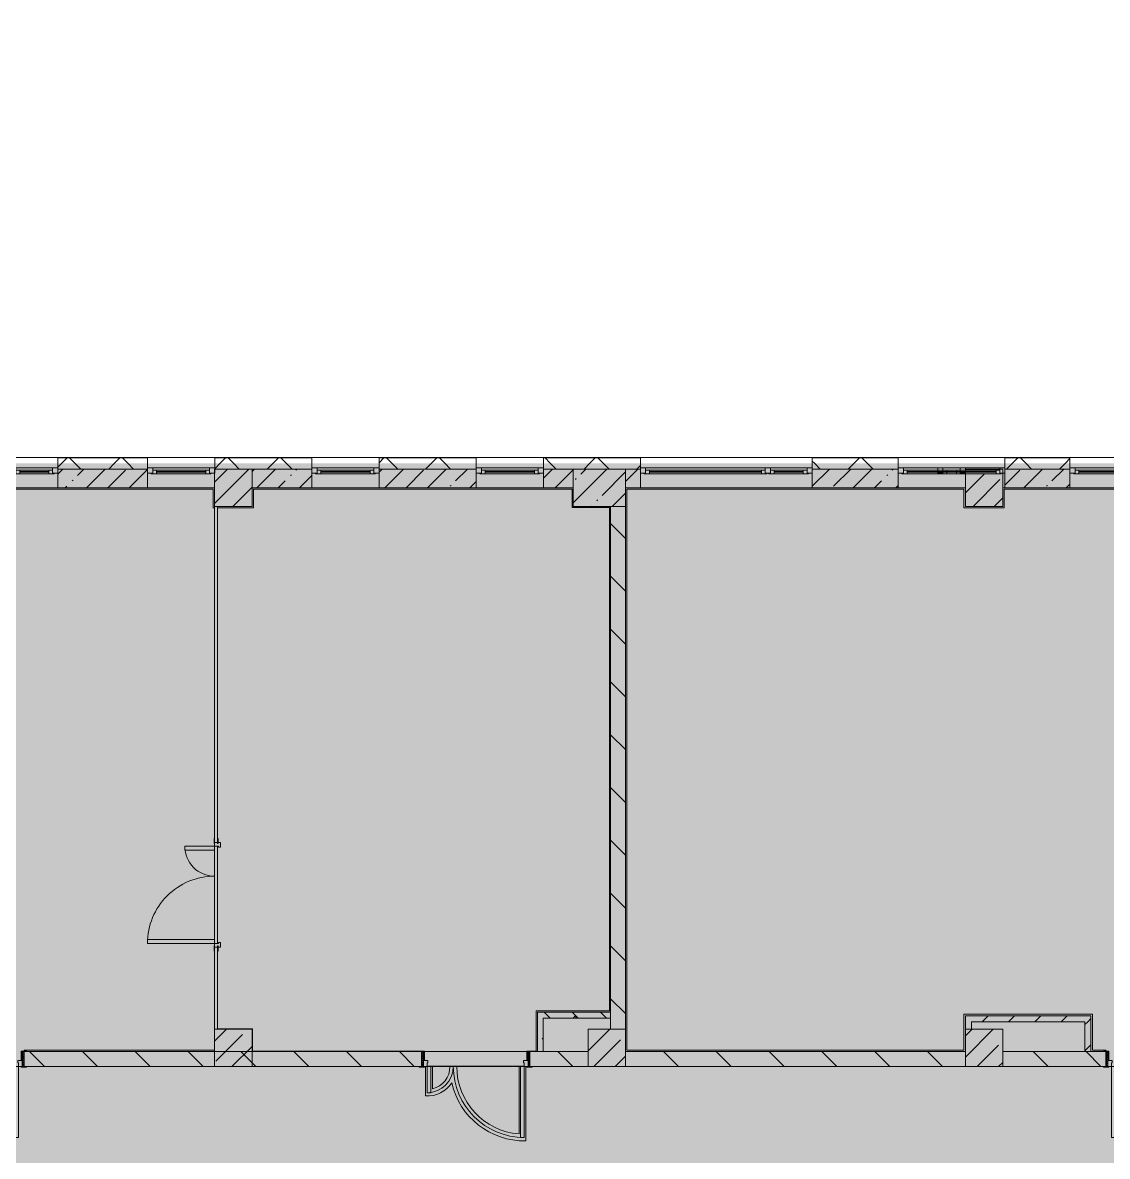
# Model space of a CAD drawing. Header units: millimetres. Extents: x 81682 to 274809, y -8553 to 29000.
# Drawn here: x 250779 to 265299, y 12198 to 27379 of the extents above; entities that cross this region are included whole.
import ezdxf

# ---------------------------------------------------------------- set-up
doc = ezdxf.new("R2010")
doc.units = ezdxf.units.MM
doc.layers.add('A-DETL-GENF-2', color=7, linetype='Continuous', lineweight=9, true_color=0xc0c0c0, transparency=0.4)
for name, color, linetype, lineweight, true_color in [('A-DOOR-2', 7, 'Continuous', 5, 0xb7b7b7), ('A-DOOR-3', 7, 'Continuous', 5, 0xe2e2e2), ('A-DOOR-4', 7, 'Continuous', 5, 0xaaaaaa), ('A-DOOR-FRAM-2', 7, 'Continuous', 5, 0xe2e2e2), ('A-DOOR-FRAM-3', 7, 'Continuous', 5, 0xb7b7b7), ('A-DOOR-FRAM-4', 7, 'Continuous', 5, 0xaaaaaa), ('A-FLOR-1', 7, 'Continuous', 5, 0xb7b7b7), ('A-GLAZ-2', 7, 'Continuous', 5, 0x737373), ('A-WALL-8', 7, 'Continuous', 5, 0x737373), ('A-WALL-9', 7, 'Continuous', 9, 0x737373), ('I-WALL-3', 7, 'Continuous', 5, 0x737373), ('I-WALL-4', 7, 'Continuous', 5, 0x787878), ('S-COLS-2', 7, 'Continuous', 5, 0x737373)]:
    doc.layers.add(name, color=color, linetype=linetype, lineweight=lineweight, true_color=true_color)
for name, color, linetype, lineweight in [('A-WALL', 7, 'Continuous', 9), ('A-WALL-7', 7, 'Continuous', 5), ('I-WALL-2', 7, 'Continuous', 5), ('S-COLS-1', 7, 'Continuous', 5)]:
    doc.layers.add(name, color=color, linetype=linetype, lineweight=lineweight)
pattern_1 = [(45, (147798.7, 0), (-285.1231, 285.1231), []), (45, (148083.8, 0), (-285.1231, 285.1231), [504.031, -100.806, 16.764, -84.042])]
pattern_2 = [(135, (147798.7, 0), (-353.5534, -353.5534), [])]
pattern_3 = [(45, (147798.7, 0), (-353.5534, 353.5534), []), (135, (147798.7, 0), (-353.5534, -353.5534), [])]
pattern_4 = [(135, (147798.7, 0), (-377.1708, -377.1708), [533.4, -88.9, 17.78, -88.9]), (135, (147798.7, 376.94), (-377.1708, -377.1708), []), (50, (147798.7, 0), (637.6445, -55.7866), [66.675, -733.425]), (355, (147798.7, 0), (-123.3494, 668.6992), [53.34, -586.74]), (100.451, (147851.8, -4.65), (514.299, 612.908), [56.665, -623.315]), (46.184, (147798.7, 177.8), (948.7764, -147.1497), [100.012, -1100.137]), (96.636, (147877.8, 165.5), (830.909, 865.997), [84.998, -934.973]), (351.184, (147798.7, 177.8), (830.918, 865.988), [80.01, -880.11]), (21, (147887.6, 133.35), (530.6506, -357.9283), [66.675, -733.425]), (326, (147887.6, 133.35), (216.308, 644.6585), [53.34, -586.74]), (71.451, (147931.8, 103.5), (746.9596, 286.7243), [56.665, -623.315]), (37.5, (147798.7, 0), (10.81053, 295.9426), [16.764, -562.864, 16.764, -578.866, -588.962]), (37.5, (147798.7, 0), (10.81053, 295.9426), [-1175.258, 16.764, -572.198]), (7.5, (147798.7, 0), (233.8692, 350.63175), [16.764, -322.834, 16.764, -549.529, -224.472]), (7.5, (147798.7, 0), (233.8692, 350.63175), [-905.891, 16.764, -207.708]), (327.5, (147600.44, 0), (474.5678, -20.0513), [16.764, -205.486, 16.764, -676.656, -920.115]), (327.5, (147600.44, 0), (474.5678, -20.0513), [-915.67, 16.764, -903.351]), (317.5, (147511.54, 0), (518.4522, 88.9934), [16.764, -272.161, 16.764, -443.738, -653.415]), (317.5, (147511.54, 0), (518.4522, 88.9934), [-749.427, 16.764, -636.651])]
pattern_5 = [(45, (147798.7, 0), (-176.7767, 176.7767), [])]

# ---------------------------------------------------------------- blocks, each defined once
blk = doc.blocks.new('120_Окно_СКБ_1Ст - 120_Окно_СКБ_1Ст 900х2500_h_ с форточкой-22877787-3_7_3_птичка')
at = {"layer": 'A-GLAZ-2'}
for p, q in [((-450, -127), (-450, -57)), ((-450, -57), (-380, -57)), ((450, -57), (-450, -57)), ((-380, -127), (-450, -127)), ((-450, -127), (-400, -127)), ((-380, -127), (-400, -127)), ((-400, -127), (-400, -137)), ((-400, -137), (400, -137)), ((400, -137), (-400, -137)), ((-380, -57), (-380, -127)), ((380, -87), (-380, -87)), ((-380, -87), (-380, -127)), ((-330, -137), (-330, -87)), ((-330, -107), (330, -107)), ((330, -117), (-330, -117)), ((330, -137), (330, -87)), ((380, -127), (380, -57)), ((380, -57), (450, -57)), ((380, -127), (380, -87)), ((450, -127), (380, -127)), ((400, -127), (380, -127)), ((400, -137), (400, -127)), ((450, -57), (450, -127))]:
    blk.add_line(p, q, dxfattribs=at)
blk = doc.blocks.new('120_Окно_СКБ_1Ст - 120_Окно_СКБ_1Ст 900х2500_h_ с форточкой-22876038-3_7_3_птичка')
at = {"layer": 'A-GLAZ-2'}
for p, q in [((-450, -127), (-450, -57)), ((-450, -57), (-380, -57)), ((450, -57), (-450, -57)), ((-380, -127), (-450, -127)), ((-450, -127), (-400, -127)), ((-380, -127), (-400, -127)), ((-400, -127), (-400, -137)), ((-400, -137), (400, -137)), ((400, -137), (-400, -137)), ((-380, -57), (-380, -127)), ((380, -87), (-380, -87)), ((-380, -87), (-380, -127)), ((-330, -137), (-330, -87)), ((-330, -107), (330, -107)), ((330, -117), (-330, -117)), ((330, -137), (330, -87)), ((380, -127), (380, -57)), ((380, -57), (450, -57)), ((380, -127), (380, -87)), ((450, -127), (380, -127)), ((400, -127), (380, -127)), ((400, -127), (450, -127)), ((400, -137), (400, -127)), ((450, -57), (450, -127))]:
    blk.add_line(p, q, dxfattribs=at)
blk = doc.blocks.new('120_Окно_СКБ_1Ст - 120_Окно_СКБ_1Ст 900х2500_h_ с форточкой-V101-3_7_3_птичка')
at = {"layer": 'A-GLAZ-2'}
for p, q in [((-450, -127), (-450, -57)), ((-450, -57), (-380, -57)), ((450, -57), (-450, -57)), ((-380, -127), (-450, -127)), ((-450, -127), (-400, -127)), ((-380, -127), (-400, -127)), ((-400, -127), (-400, -137)), ((-400, -137), (400, -137)), ((400, -137), (-400, -137)), ((-380, -57), (-380, -127)), ((380, -87), (-380, -87)), ((-380, -87), (-380, -127)), ((-330, -137), (-330, -87)), ((-330, -107), (330, -107)), ((330, -117), (-330, -117)), ((330, -137), (330, -87)), ((380, -127), (380, -57)), ((380, -57), (450, -57)), ((380, -127), (380, -87)), ((450, -127), (380, -127)), ((400, -127), (380, -127)), ((400, -127), (450, -127)), ((400, -137), (400, -127)), ((450, -57), (450, -127))]:
    blk.add_line(p, q, dxfattribs=at)
blk = doc.blocks.new('120_Окно_СКБ_2Ст_Фрамуга сверху - 120_Окно_СКБ_2Ст_2300х2500_h_ ДОО-19727959-3_7_3_птичка')
at = {"layer": 'A-GLAZ-2'}
for p, q in [((-1150, -127), (-1150, -57)), ((-1150, -57), (-1080, -57)), ((1150, -57), (-1150, -57)), ((-1080, -127), (-1150, -127)), ((-1150, -127), (-1100, -127)), ((-1080, -127), (-1100, -127)), ((-1100, -127), (-1100, -137)), ((-1100, -137), (540, -137)), ((540, -137), (-1100, -137)), ((-1080, -57), (-1080, -127)), ((-1080, -57), (1080, -57)), ((520, -87), (-1080, -87)), ((-1080, -87), (-1080, -127)), ((-1030, -137), (-1030, -87)), ((-1030, -107), (470, -107)), ((470, -117), (-1030, -117)), ((470, -137), (470, -87)), ((520, -127), (520, -57)), ((520, -57), (590, -57)), ((520, -127), (520, -87)), ((590, -127), (520, -127)), ((540, -127), (520, -127)), ((540, -127), (570, -127)), ((540, -127), (570, -127)), ((540, -137), (540, -127)), ((590, -127), (570, -127)), ((570, -127), (570, -137)), ((570, -137), (1100, -137)), ((1100, -137), (570, -137)), ((590, -57), (590, -127)), ((1080, -87), (590, -87)), ((590, -87), (590, -127)), ((640, -137), (640, -87)), ((640, -107), (1030, -107)), ((1030, -117), (640, -117)), ((1030, -137), (1030, -87)), ((1080, -127), (1080, -57)), ((1080, -57), (1150, -57)), ((1080, -127), (1080, -87)), ((1150, -127), (1080, -127)), ((1100, -127), (1080, -127)), ((1100, -127), (1150, -127)), ((1100, -137), (1100, -127)), ((1150, -57), (1150, -127))]:
    blk.add_line(p, q, dxfattribs=at)
blk = doc.blocks.new('120_Окно_СКБ_2Ст_Фрамуга сверху - 120_Окно_СКБ_2Ст_2300х2500_h_ ДОО-23103760-3_7_3_птичка')
at = {"layer": 'A-GLAZ-2'}
for p, q in [((-1150, -127), (-1150, -57)), ((-1150, -57), (-1080, -57)), ((1150, -57), (-1150, -57)), ((-1080, -127), (-1150, -127)), ((-1150, -127), (-1100, -127)), ((-1080, -127), (-1100, -127)), ((-1100, -127), (-1100, -137)), ((-1100, -137), (540, -137)), ((540, -137), (-1100, -137)), ((-1080, -57), (-1080, -127)), ((-1080, -57), (1080, -57)), ((520, -87), (-1080, -87)), ((-1080, -87), (-1080, -127)), ((-1030, -137), (-1030, -87)), ((-1030, -107), (470, -107)), ((470, -117), (-1030, -117)), ((470, -137), (470, -87)), ((520, -127), (520, -57)), ((520, -57), (590, -57)), ((520, -127), (520, -87)), ((590, -127), (520, -127)), ((540, -127), (520, -127)), ((540, -127), (570, -127)), ((540, -127), (570, -127)), ((540, -137), (540, -127)), ((590, -127), (570, -127)), ((570, -127), (570, -137)), ((570, -137), (1100, -137)), ((1100, -137), (570, -137)), ((590, -57), (590, -127)), ((1080, -87), (590, -87)), ((590, -87), (590, -127)), ((640, -137), (640, -87)), ((640, -107), (1030, -107)), ((1030, -117), (640, -117)), ((1030, -137), (1030, -87)), ((1080, -127), (1080, -57)), ((1080, -57), (1150, -57)), ((1080, -127), (1080, -87)), ((1150, -127), (1080, -127)), ((1100, -127), (1080, -127)), ((1100, -127), (1150, -127)), ((1100, -137), (1100, -127)), ((1150, -57), (1150, -127))]:
    blk.add_line(p, q, dxfattribs=at)
blk = doc.blocks.new('110_Дверь_СКБ_2Ст - Д-6_л__ ДОО_Дв_1450x2100h_Дверь из раздевальной в коридор-32357677-3_7_3_птичка')
at = {"layer": 'A-DOOR-3'}
for points in [[(-587.5, 1050), (-637.5, 1050), (-637.5, 100), (-587.5, 100), (-587.5, 543.6)], [(612.5, 450), (612.5, 100), (662.5, 100), (662.5, 450)]]:
    blk.add_hatch(color=256, dxfattribs=at).paths.add_polyline_path(points)
h = blk.add_hatch(color=256, dxfattribs=at)
h.paths.add_polyline_path([(662.5, 100), (662.5, 50), (652.5, 50), (652.5, 20), (712.5, 20), (712.5, 100), (672.8, 100)])
h.paths.add_polyline_path([(-637.5, 100), (-687.5, 100), (-687.5, 20), (-627.5, 20), (-627.5, 50), (-637.5, 50)])
at = {"layer": 'A-DOOR-4'}
h = blk.add_hatch(dxfattribs=at)
h.set_pattern_fill('FP_111', color=256, style=0, pattern_type=2)
h.set_pattern_definition([(135, (1576.41, 164.685), (-14.14214, -14.14214), []), (225, (1576.41, 164.685), (14.14214, -14.14214), [])])
h.paths.add_polyline_path([(737.5, 100), (712.5, 100), (712.5, -100), (737.5, -100), (737.5, -34.8)])
at = {"layer": 'A-DOOR-FRAM-2'}
for points in [[(-672.5, 108), (-742.5, 108), (-742.5, 100), (-672.5, 100)], [(-672.5, 20), (-687.5, 20), (-687.5, -100), (-672.5, -100), (-672.5, -34.8)], [(697.5, 108), (697.5, 100), (767.5, 100), (767.5, 108)], [(712.5, 20), (697.5, 20), (697.5, -100), (712.5, -100), (712.5, -34.8)], [(-672.5, -100), (-742.5, -100), (-742.5, -108), (-672.5, -108)], [(697.5, -100), (697.5, -108), (767.5, -108), (767.5, -100)]]:
    blk.add_hatch(color=256, dxfattribs=at).paths.add_polyline_path(points)
at = {"layer": 'A-DOOR-FRAM-4'}
h = blk.add_hatch(dxfattribs=at)
h.set_pattern_fill('FP_112', color=256, style=0, pattern_type=2)
h.set_pattern_definition([(45, (-546.384, 164.685), (-14.1421, 14.1421), []), (135, (-546.384, 164.685), (-14.1421, -14.1421), [])])
h.paths.add_polyline_path([(-712.5, 100), (-712.5, -100), (-687.5, -100), (-687.5, 100)])
at = {"layer": 'A-DOOR-2'}
for p, q in [((-637.5, 1050), (-637.5, 100)), ((-587.5, 1050), (-637.5, 1050)), ((-587.5, 100), (-587.5, 1050)), ((662.5, 450), (612.5, 450)), ((612.5, 450), (612.5, 100)), ((662.5, 100), (662.5, 450)), ((-637.5, 100), (-587.5, 100)), ((612.5, 100), (662.5, 100))]:
    blk.add_line(p, q, dxfattribs=at)
for centre, radius, start, end in [((-637.5, 100), 950, 0, 90), ((662.5, 100), 350, 90, 180)]:
    blk.add_arc(centre, radius, start, end, dxfattribs=at)
at = {"layer": 'A-DOOR-FRAM-3'}
for p, q in [((-672.5, 108), (-742.5, 108)), ((-742.5, 108), (-742.5, 100)), ((-742.5, 100), (-672.5, 100)), ((-687.5, 100), (-712.5, 100)), ((-712.5, 100), (-712.5, -100)), ((-637.5, 100), (-687.5, 100)), ((-687.5, 100), (-687.5, 20)), ((-687.5, -100), (-687.5, 100)), ((-687.5, 20), (-627.5, 20)), ((-672.5, 20), (-687.5, 20)), ((-687.5, 20), (-687.5, -100)), ((-672.5, 100), (-672.5, 108)), ((-672.5, -100), (-672.5, 20)), ((-637.5, 50), (-637.5, 100)), ((-627.5, 50), (-637.5, 50)), ((-627.5, 20), (-627.5, 50)), ((662.5, 50), (652.5, 50)), ((652.5, 50), (652.5, 20)), ((652.5, 20), (712.5, 20)), ((662.5, 100), (662.5, 50)), ((712.5, 100), (662.5, 100)), ((767.5, 108), (697.5, 108)), ((697.5, 108), (697.5, 100)), ((697.5, 100), (767.5, 100)), ((712.5, 20), (697.5, 20)), ((697.5, 20), (697.5, -100)), ((712.5, 20), (712.5, 100)), ((737.5, 100), (712.5, 100)), ((712.5, 100), (712.5, -100)), ((712.5, -100), (712.5, 20)), ((737.5, -100), (737.5, 100)), ((767.5, 100), (767.5, 108)), ((-672.5, -100), (-742.5, -100)), ((-742.5, -100), (-742.5, -108)), ((-742.5, -108), (-672.5, -108)), ((-712.5, -100), (-687.5, -100)), ((-687.5, -100), (-672.5, -100)), ((-672.5, -108), (-672.5, -100)), ((697.5, -100), (712.5, -100)), ((767.5, -100), (697.5, -100)), ((697.5, -100), (697.5, -108)), ((697.5, -108), (767.5, -108)), ((712.5, -100), (737.5, -100)), ((767.5, -108), (767.5, -100))]:
    blk.add_line(p, q, dxfattribs=at)
blk = doc.blocks.new('BSC_Колонна _Прямоугольная - 500х500-23282985-3_7_3_птичка')
at = {"layer": 'S-COLS-1'}
h = blk.add_hatch(dxfattribs=at)
h.set_pattern_fill('FP_126', color=256, style=0, pattern_type=2)
h.set_pattern_definition([(45, (-115850.45, -21150), (-285.1231, 285.1231), []), (45, (-115565.32, -21150), (-285.1231, 285.1231), [504.031, -100.806, 16.764, -84.042])])
h.paths.add_polyline_path([(-250, -250), (250, -250), (250, 250), (-250, 250), (-250, 238), (210, 238), (210, 198), (230, 198), (230, 188), (-250, 188)])
at = {"layer": 'S-COLS-2'}
for p, q in [((250, 250), (-250, 250)), ((-250, 250), (-250, 238)), ((-250, 188), (-250, -250)), ((250, -250), (250, 250)), ((-250, -250), (250, -250))]:
    blk.add_line(p, q, dxfattribs=at)
blk = doc.blocks.new('BSC_Колонна _Прямоугольная - 500х500-23282986-3_7_3_птичка')
at = {"layer": 'S-COLS-1'}
h = blk.add_hatch(dxfattribs=at)
h.set_pattern_fill('FP_138', color=256, style=0, pattern_type=2)
h.set_pattern_definition([(45, (-105800, -21150), (-285.1231, 285.1231), []), (45, (-105514.88, -21150), (-285.1231, 285.1231), [504.031, -100.806, 16.764, -84.042])])
h.paths.add_polyline_path([(-250, -250), (250, -250), (250, 250), (-250, 250), (-250, -95)])
at = {"layer": 'S-COLS-2'}
for p, q in [((250, 250), (-250, 250)), ((-250, 250), (-250, -250)), ((250, -250), (250, 250)), ((-250, -250), (250, -250))]:
    blk.add_line(p, q, dxfattribs=at)
blk = doc.blocks.new('BSC_Колонна _Прямоугольная - 700х500-V173-3_7_3_птичка')
at = {"layer": 'S-COLS-1'}
h = blk.add_hatch(dxfattribs=at)
h.set_pattern_fill('FP_146', color=256, style=0, pattern_type=2)
h.set_pattern_definition([(45, (-110700, -21150), (-285.1231, 285.1231), []), (45, (-110414.88, -21150), (-285.1231, 285.1231), [504.031, -100.806, 16.764, -84.042])])
h.paths.add_polyline_path([(-350, -250), (350, -250), (350, 250), (-350, 250)])
at = {"layer": 'S-COLS-2'}
for p, q in [((350, 250), (-350, 250)), ((-350, 250), (-350, -250)), ((350, -250), (350, 250)), ((-350, -250), (350, -250))]:
    blk.add_line(p, q, dxfattribs=at)
blk = doc.blocks.new('110_Дверь_СКБ_2Ст - Д-5_п_ Из игровой в коридор-32357676-3_7_3_птичка')
at = {"layer": 'A-DOOR-3'}
for points in [[(-638, 920), (-638, 20), (-588, 20), (-588, 920)], [(612, 226), (612, 20), (662, 20), (662, 420), (612, 420)]]:
    blk.add_hatch(color=256, dxfattribs=at).paths.add_polyline_path(points)
h = blk.add_hatch(color=256, dxfattribs=at)
h.paths.add_polyline_path([(-688, 20), (-688, -60), (-628, -60), (-628, -30), (-638, -30), (-638, 20)])
h.paths.add_polyline_path([(652, -60), (712, -60), (712, 20), (662, 20), (662, -30), (652, -30)])
at = {"layer": 'A-DOOR-FRAM-2'}
for points in [[(-742, 20), (-672, 20), (-672, 28), (-742, 28)], [(698, 20), (768, 20), (768, 28), (698, 28)], [(-742, -28), (-672, -28), (-672, -20), (-742, -20)], [(698, -28), (768, -28), (768, -20), (698, -20)]]:
    blk.add_hatch(color=256, dxfattribs=at).paths.add_polyline_path(points)
at = {"layer": 'A-DOOR-2'}
for p, q in [((-638, 920), (-638, 20)), ((-588, 920), (-638, 920)), ((-588, 20), (-588, 920)), ((662, 420), (612, 420)), ((612, 420), (612, 20)), ((662, 20), (662, 420)), ((-638, 20), (-588, 20)), ((612, 20), (662, 20))]:
    blk.add_line(p, q, dxfattribs=at)
for centre, radius, start, end in [((-638, 20), 900, 0, 90), ((662, 20), 400, 90, 180)]:
    blk.add_arc(centre, radius, start, end, dxfattribs=at)
at = {"layer": 'A-DOOR-FRAM-3'}
for p, q in [((-672, 28), (-742, 28)), ((-742, 28), (-742, 20)), ((-742, 20), (-672, 20)), ((-638, 20), (-688, 20)), ((-688, 20), (-688, -60)), ((-672, 20), (-672, 28)), ((-638, -30), (-638, 20)), ((662, 20), (662, -30)), ((712, 20), (662, 20)), ((768, 28), (698, 28)), ((698, 28), (698, 20)), ((698, 20), (768, 20)), ((712, -60), (712, 20)), ((768, 20), (768, 28)), ((-672, -20), (-742, -20)), ((-742, -20), (-742, -28)), ((-742, -28), (-672, -28)), ((-688, -60), (-628, -60)), ((-672, -19), (-688, -19)), ((-688, -19), (-688, -20)), ((-688, -20), (-672, -20)), ((-672, -20), (-672, -19)), ((-672, -28), (-672, -20)), ((-628, -30), (-638, -30)), ((-628, -60), (-628, -30)), ((662, -30), (652, -30)), ((652, -30), (652, -60)), ((652, -60), (712, -60)), ((712, -19), (698, -19)), ((698, -19), (698, -20)), ((698, -20), (712, -20)), ((768, -20), (698, -20)), ((698, -20), (698, -28)), ((698, -28), (768, -28)), ((712, -20), (712, -19)), ((768, -28), (768, -20))]:
    blk.add_line(p, q, dxfattribs=at)
blk = doc.blocks.new('120_Окно_СКБ_1Ст - 120_Окно_СКБ_1Ст 900х2500_h_ с форточкой-V193-3_7_3_птичка')
at = {"layer": 'A-GLAZ-2'}
for p, q in [((-450, -127), (-450, -57)), ((-450, -57), (-380, -57)), ((450, -57), (-450, -57)), ((-380, -127), (-450, -127)), ((-380, -127), (-400, -127)), ((-400, -127), (-400, -137)), ((-400, -137), (400, -137)), ((400, -137), (-400, -137)), ((-380, -57), (-380, -127)), ((380, -87), (-380, -87)), ((-380, -87), (-380, -127)), ((-330, -137), (-330, -87)), ((-330, -107), (330, -107)), ((330, -117), (-330, -117)), ((330, -137), (330, -87)), ((380, -127), (380, -57)), ((380, -57), (450, -57)), ((380, -127), (380, -87)), ((450, -127), (380, -127)), ((400, -127), (380, -127)), ((400, -137), (400, -127)), ((420, -127), (450, -127)), ((450, -57), (450, -127))]:
    blk.add_line(p, q, dxfattribs=at)
blk = doc.blocks.new('110_Дверь_СКБ_2Ст - Д-6_п__ ДОО_Дв_1450x2100h_Дверь из раздевальной в коридор-32358047-3_7_3_птичка')
at = {"layer": 'A-DOOR-3'}
h = blk.add_hatch(color=256, dxfattribs=at)
h.paths.add_polyline_path([(662.5, -100), (712.5, -100), (712.5, -20), (652.5, -20), (652.5, -50), (662.5, -50)])
h.paths.add_polyline_path([(-687.5, -100), (-637.5, -100), (-637.5, -50), (-627.5, -50), (-627.5, -20), (-687.5, -20)])
for points in [[(-587.5, -1050), (-587.5, -100), (-637.5, -100), (-637.5, -1050)], [(662.5, -450), (662.5, -100), (612.5, -100), (612.5, -450)]]:
    blk.add_hatch(color=256, dxfattribs=at).paths.add_polyline_path(points)
at = {"layer": 'A-DOOR-4'}
h = blk.add_hatch(dxfattribs=at)
h.set_pattern_fill('FP_168', color=256, style=0, pattern_type=2)
h.set_pattern_definition([(225, (1576.41, -164.685), (-14.14214, 14.14214), []), (135, (1576.41, -164.685), (14.14214, 14.14214), [])])
h.paths.add_polyline_path([(737.5, -100), (737.5, 100), (712.5, 100), (712.5, -100)])
at = {"layer": 'A-DOOR-FRAM-2'}
for points in [[(-672.5, 100), (-672.5, 108), (-742.5, 108), (-742.5, 100)], [(-672.5, -20), (-672.5, 100), (-687.5, 100), (-687.5, -20)], [(767.5, 100), (767.5, 108), (697.5, 108), (697.5, 100)], [(712.5, -20), (712.5, 100), (697.5, 100), (697.5, -20)], [(-672.5, -108), (-672.5, -100), (-742.5, -100), (-742.5, -108)], [(767.5, -108), (767.5, -100), (697.5, -100), (697.5, -108)]]:
    blk.add_hatch(color=256, dxfattribs=at).paths.add_polyline_path(points)
at = {"layer": 'A-DOOR-FRAM-4'}
h = blk.add_hatch(dxfattribs=at)
h.set_pattern_fill('FP_169', color=256, style=0, pattern_type=2)
h.set_pattern_definition([(315, (-546.384, -164.685), (-14.1421, -14.1421), []), (225, (-546.384, -164.685), (-14.1421, 14.1421), [])])
h.paths.add_polyline_path([(-687.5, -100), (-687.5, 100), (-712.5, 100), (-712.5, -100)])
at = {"layer": 'A-DOOR-2'}
for p, q in [((-637.5, -100), (-587.5, -100)), ((-637.5, -1050), (-637.5, -100)), ((-587.5, -100), (-587.5, -1050)), ((612.5, -100), (662.5, -100)), ((612.5, -450), (612.5, -100)), ((662.5, -100), (662.5, -450)), ((662.5, -450), (612.5, -450)), ((-587.5, -1050), (-637.5, -1050))]:
    blk.add_line(p, q, dxfattribs=at)
for centre, radius, start, end in [((-637.5, -100), 950, 270, 360), ((662.5, -100), 350, 180, 270)]:
    blk.add_arc(centre, radius, start, end, dxfattribs=at)
at = {"layer": 'A-DOOR-FRAM-3'}
for p, q in [((-742.5, 108), (-672.5, 108)), ((-742.5, 100), (-742.5, 108)), ((-672.5, 100), (-742.5, 100)), ((-712.5, 100), (-687.5, 100)), ((-712.5, -100), (-712.5, 100)), ((-687.5, 100), (-687.5, -100)), ((-687.5, 100), (-672.5, 100)), ((-687.5, -20), (-687.5, 100)), ((-672.5, 108), (-672.5, 100)), ((-672.5, 100), (-672.5, -20)), ((697.5, 100), (697.5, 108)), ((697.5, 108), (767.5, 108)), ((697.5, -20), (697.5, 100)), ((697.5, 100), (712.5, 100)), ((767.5, 100), (697.5, 100)), ((712.5, -100), (712.5, 100)), ((712.5, 100), (737.5, 100)), ((712.5, 100), (712.5, -20)), ((737.5, 100), (737.5, -100)), ((767.5, 108), (767.5, 100)), ((-742.5, -100), (-672.5, -100)), ((-742.5, -108), (-742.5, -100)), ((-672.5, -108), (-742.5, -108)), ((-687.5, -100), (-712.5, -100)), ((-687.5, -20), (-627.5, -20)), ((-687.5, -100), (-687.5, -20)), ((-672.5, -20), (-687.5, -20)), ((-637.5, -100), (-687.5, -100)), ((-672.5, -100), (-672.5, -108)), ((-637.5, -50), (-637.5, -100)), ((-627.5, -50), (-637.5, -50)), ((-627.5, -20), (-627.5, -50)), ((652.5, -20), (712.5, -20)), ((652.5, -50), (652.5, -20)), ((662.5, -50), (652.5, -50)), ((662.5, -100), (662.5, -50)), ((712.5, -100), (662.5, -100)), ((712.5, -20), (697.5, -20)), ((697.5, -108), (697.5, -100)), ((697.5, -100), (767.5, -100)), ((767.5, -108), (697.5, -108)), ((712.5, -20), (712.5, -100)), ((737.5, -100), (712.5, -100)), ((767.5, -100), (767.5, -108))]:
    blk.add_line(p, q, dxfattribs=at)

msp = doc.modelspace()

# ---------------------------------------------------------------- hatches: boundary and pattern name
at = {"layer": 'A-DETL-GENF-2'}
msp.add_hatch(color=256, dxfattribs=at).paths.add_polyline_path([(273031.7, -258), (273031.7, 21479), (241131.7, 21479), (241131.7, 27379), (232368.7, 27379), (232368.7, 10208.3), (237008.7, 10208.3), (237008.7, -258), (271786.3, -258)])
at = {"layer": 'A-WALL-7'}
h = msp.add_hatch(dxfattribs=at)
h.set_pattern_fill('FP_79', color=256, style=0, pattern_type=2)
h.set_pattern_definition(pattern_3)
h.paths.add_polyline_path([(272878.7, 21400), (273028.7, 21400), (273028.7, 21479), (267948.9, 21479), (267948.9, 21400), (272628.7, 21400)])
h.paths.add_polyline_path([(267048.9, 21400), (267048.9, 21479), (265699.1, 21479), (265699.1, 21400), (266193, 21400)])
h.paths.add_polyline_path([(254074.4, 21400), (254649.1, 21400), (254649.1, 21479), (253348.9, 21479), (253348.9, 21400), (253848.7, 21400)])
h.paths.add_polyline_path([(255549.1, 21400), (256849.1, 21400), (256849.1, 21479), (255549.1, 21479)])
h.paths.add_polyline_path([(241102.8, 21400), (241108.7, 21400), (241108.7, 21550), (241088.7, 21550), (241088.7, 21400)])
h.paths.add_polyline_path([(257749.1, 21400), (259048.7, 21400), (259048.7, 21479), (257749.1, 21479)])
h.paths.add_polyline_path([(261348.7, 21400), (262499.1, 21400), (262499.1, 21479), (261348.7, 21479)])
h.paths.add_polyline_path([(263929.1, 21400), (264799.1, 21400), (264799.1, 21479), (263929.1, 21479)])
h.paths.add_polyline_path([(244408.7, 21400), (248948.7, 21400), (248948.7, 21479), (244408.7, 21479)])
h.paths.add_polyline_path([(251248.7, 21400), (252448.9, 21400), (252448.9, 21479), (251248.7, 21479)])
h = msp.add_hatch(dxfattribs=at)
h.set_pattern_fill('FP_79', color=256, style=0, pattern_type=2)
h.set_pattern_definition(pattern_3)
h.paths.add_polyline_path([(272957.7, 21479), (273028.7, 21479), (273028.7, 21550), (267948.9, 21550), (267948.9, 21479), (272839.4, 21479)])
h.paths.add_polyline_path([(247549, 21479), (248948.7, 21479), (248948.7, 21550), (244408.7, 21550), (244408.7, 21479), (246287.8, 21479)])
h.paths.add_polyline_path([(251248.7, 21479), (252448.9, 21479), (252448.9, 21550), (251248.7, 21550)])
h.paths.add_polyline_path([(267048.9, 21479), (267048.9, 21550), (265699.1, 21550), (265699.1, 21479), (266338, 21479)])
h.paths.add_polyline_path([(264328.6, 21479), (264799.1, 21479), (264799.1, 21550), (263929.1, 21550), (263929.1, 21479)])
h.paths.add_polyline_path([(254033.7, 21479), (254649.1, 21479), (254649.1, 21550), (253348.9, 21550), (253348.9, 21479), (253848.7, 21479)])
h.paths.add_polyline_path([(262464.2, 21479), (262499.1, 21479), (262499.1, 21550), (261348.7, 21550), (261348.7, 21479), (261954.6, 21479)])
h.paths.add_polyline_path([(258848.7, 21479), (259048.7, 21479), (259048.7, 21550), (257749.1, 21550), (257749.1, 21479), (258735.4, 21479)])
h.paths.add_polyline_path([(255549.1, 21479), (256849.1, 21479), (256849.1, 21550), (255549.1, 21550)])
at = {"layer": 'I-WALL-2'}
h = msp.add_hatch(dxfattribs=at)
h.set_pattern_fill('FP_75', color=256, style=0, pattern_type=2)
h.set_pattern_definition(pattern_1)
h.paths.add_polyline_path([(259048.7, 21150), (259048.7, 21400), (258848.7, 21400), (258848.7, 21150)])
h.paths.add_polyline_path([(256849.1, 21150), (256849.1, 21400), (255549.1, 21400), (255549.1, 21150)])
h.paths.add_polyline_path([(268838.7, 21150), (268838.7, 21400), (268648.7, 21400), (268648.7, 21150)])
h.paths.add_polyline_path([(257749.1, 21150), (258148.7, 21150), (258148.7, 21400), (257749.1, 21400)])
h.paths.add_polyline_path([(266193, 21150), (267048.9, 21150), (267048.9, 21400), (265699.1, 21400), (265699.1, 21150)])
h.paths.add_polyline_path([(261348.7, 21150), (262499.1, 21150), (262499.1, 21400), (261348.7, 21400)])
h.paths.add_polyline_path([(264799.1, 21150), (264799.1, 21400), (263929.1, 21400), (263929.1, 21150), (264328.6, 21150)])
h.paths.add_polyline_path([(251277.8, 21150), (252448.9, 21150), (252448.9, 21400), (251248.7, 21400), (251248.7, 21150)])
h.paths.add_polyline_path([(253848.7, 21150), (254649.1, 21150), (254649.1, 21400), (253848.7, 21400), (253848.7, 21246.1)])
h.paths.add_polyline_path([(248598.7, 21150), (248948.7, 21150), (248948.7, 21400), (248598.7, 21400)])
h = msp.add_hatch(dxfattribs=at)
h.set_pattern_fill('FP_78', color=256, style=0, pattern_type=2)
h.set_pattern_definition(pattern_2)
h.paths.add_polyline_path([(258848.7, 13900), (258848.7, 20900), (258648.7, 20900), (258648.7, 13900), (258735.4, 13900)])
h = msp.add_hatch(dxfattribs=at)
h.set_pattern_fill('FP_80', color=256, style=0, pattern_type=2)
h.set_pattern_definition(pattern_5)
h.paths.add_polyline_path([(265079.1, 14000), (265079.1, 14080), (263478.7, 14080), (263478.7, 14000), (264999.1, 14000)])
h = msp.add_hatch(dxfattribs=at)
h.set_pattern_fill('FP_80', color=256, style=0, pattern_type=2)
h.set_pattern_definition(pattern_5)
h.paths.add_polyline_path([(265079.1, 13600), (265079.1, 14000), (264999.1, 14000), (264999.1, 13600)])
h = msp.add_hatch(dxfattribs=at)
h.set_pattern_fill('FP_78', color=256, style=0, pattern_type=2)
h.set_pattern_definition(pattern_2)
h.paths.add_polyline_path([(265249.1, 13400), (265279.1, 13400), (265279.1, 13600), (263898.7, 13600), (263898.7, 13400), (264328.6, 13400)])
h.paths.add_polyline_path([(266729.1, 13400), (268728.7, 13400), (268728.7, 13600), (266729.1, 13600), (266729.1, 13534.8)])
h.paths.add_polyline_path([(256118.7, 13400), (256118.7, 13600), (250798.7, 13600), (250798.7, 13400), (256088.7, 13400)])
h.paths.add_polyline_path([(259667.6, 13400), (263398.7, 13400), (263398.7, 13600), (258848.7, 13600), (258848.7, 13400)])
h.paths.add_polyline_path([(257568.7, 13400), (258348.7, 13400), (258348.7, 13600), (257568.7, 13600), (257568.7, 13534.8)])
h.paths.add_polyline_path([(248898.7, 13400), (249348.7, 13400), (249348.7, 13600), (248898.7, 13600), (248898.7, 13534.8)])
at = {"layer": 'I-WALL-4'}
h = msp.add_hatch(dxfattribs=at)
h.set_pattern_fill('FP_84', color=256, style=0, pattern_type=2)
h.set_pattern_definition(pattern_4)
h.paths.add_polyline_path([(257748.7, 13600), (257748.7, 14130), (257668.7, 14130), (257668.7, 13600)])
h = msp.add_hatch(dxfattribs=at)
h.set_pattern_fill('FP_84', color=256, style=0, pattern_type=2)
h.set_pattern_definition(pattern_4)
h.paths.add_polyline_path([(258648.7, 14050), (258648.7, 14130), (257748.7, 14130), (257748.7, 14050)])
at = {"layer": 'S-COLS-1'}
h = msp.add_hatch(dxfattribs=at)
h.set_pattern_fill('FP_75', color=256, style=0, pattern_type=2)
h.set_pattern_definition(pattern_1)
h.paths.add_polyline_path([(253848.7, 13400), (253848.7, 13900), (253348.7, 13900), (253348.7, 13400)])
h = msp.add_hatch(dxfattribs=at)
h.set_pattern_fill('FP_75', color=256, style=0, pattern_type=2)
h.set_pattern_definition(pattern_1)
h.paths.add_polyline_path([(258735.4, 13400), (258848.7, 13400), (258848.7, 13900), (258348.7, 13900), (258348.7, 13400)])
h = msp.add_hatch(dxfattribs=at)
h.set_pattern_fill('FP_75', color=256, style=0, pattern_type=2)
h.set_pattern_definition(pattern_1)
h.paths.add_polyline_path([(263898.7, 13400), (263898.7, 13900), (263398.7, 13900), (263398.7, 13400)])

# ---------------------------------------------------------------- linework, layer by layer
at = {"layer": 'A-FLOR-1'}
for p, q in [((253328.7, 21130), (248618.7, 21130)), ((253328.7, 20880), (253328.7, 21130)), ((258133.7, 21130), (253868.7, 21130)), ((253868.7, 21130), (253868.7, 20880)), ((258133.7, 20885), (258133.7, 21130)), ((258868.7, 21130), (258868.7, 13621)), ((263379.1, 21130), (258868.7, 21130)), ((263379.1, 20880), (263379.1, 21130)), ((267928.9, 21130), (263919.1, 21130)), ((263919.1, 21130), (263919.1, 20880)), ((253348.9, 20880), (253328.7, 20880)), ((253868.7, 20880), (253388.7, 20880)), ((258633.7, 20885), (258133.7, 20885)), ((258633.7, 14145), (258633.7, 20885)), ((263919.1, 20880), (263379.1, 20880)), ((257653.7, 13605), (257653.7, 14145)), ((257653.7, 14145), (258633.7, 14145)), ((263377.7, 13621), (263377.7, 14101)), ((263377.7, 14101), (265100.1, 14101)), ((265100.1, 14101), (265100.1, 13621)), ((253388.5, 13905), (253853.7, 13905)), ((253853.7, 13905), (253853.7, 13605)), ((250798.7, 13608), (250798.7, 13620)), ((250798.7, 13620), (253348.7, 13620)), ((253853.7, 13605), (256088.7, 13605)), ((257598.7, 13605), (257653.7, 13605)), ((258868.7, 13621), (263377.7, 13621)), ((265100.1, 13621), (265279.1, 13621)), ((265279.1, 13621), (265279.1, 13608)), ((256172.9, 13400), (256172.9, 13005.6)), ((256193.7, 13405), (257493.7, 13405)), ((256262.9, 13400), (256243.7, 13400)), ((256262.9, 13102.9), (256262.9, 13400)), ((256589.1, 13400), (256499.1, 13400)), ((257443.7, 13400), (257424.1, 13400)), ((257424.1, 13400), (257424.1, 12497.7)), ((257514.1, 12405.2), (257514.1, 13400))]:
    msp.add_line(p, q, dxfattribs=at)
for centre, radius, start, end in [((256194.1, 13400), 305, 283.0427, 360), ((257494.1, 13400), 905, 180, 265.56313), ((256194.1, 13400), 395, 266.92799, 326.45952), ((257494.1, 13400), 995, 192.67054, 271.1511)]:
    msp.add_arc(centre, radius, start, end, dxfattribs=at)
at = {"layer": 'A-WALL'}
for p, q in [((252448.9, 21553), (251248.7, 21553)), ((252448.9, 21550), (251248.7, 21550)), ((254649.1, 21553), (253348.9, 21553)), ((254649.1, 21550), (253348.9, 21550)), ((256849.1, 21553), (255549.1, 21553)), ((256849.1, 21550), (255549.1, 21550)), ((259048.7, 21553), (257749.1, 21553)), ((259048.7, 21550), (257749.1, 21550)), ((262499.1, 21553), (261348.7, 21553)), ((262499.1, 21550), (261348.7, 21550)), ((264799.1, 21553), (263929.1, 21553)), ((264799.1, 21550), (263929.1, 21550))]:
    msp.add_line(p, q, dxfattribs=at)
at = {"layer": 'A-WALL-7'}
for p, q in [((254649.1, 21558), (244408.7, 21558)), ((251248.7, 21558), (251248.7, 21400)), ((264799.1, 21558), (254649.1, 21558)), ((259048.7, 21400), (259048.7, 21558)), ((273036.7, 21558), (264799.1, 21558))]:
    msp.add_line(p, q, dxfattribs=at)
at = {"layer": 'A-WALL-8'}
for p, q in [((252448.9, 21400), (252448.9, 21558)), ((253348.9, 21558), (253348.9, 21400)), ((254649.1, 21400), (254649.1, 21558)), ((255549.1, 21558), (255549.1, 21400)), ((256849.1, 21400), (256849.1, 21558)), ((257749.1, 21558), (257749.1, 21400)), ((261348.7, 21558), (261348.7, 21400)), ((262499.1, 21400), (262499.1, 21558)), ((263929.1, 21558), (263929.1, 21400)), ((264799.1, 21400), (264799.1, 21558))]:
    msp.add_line(p, q, dxfattribs=at)
at = {"layer": 'A-WALL-9'}
for p, q in [((252448.9, 21400), (251248.7, 21400)), ((254649.1, 21400), (253848.7, 21400)), ((256849.1, 21400), (255549.1, 21400)), ((258148.7, 21400), (257749.1, 21400)), ((259048.7, 21400), (258848.7, 21400)), ((262499.1, 21400), (261348.7, 21400)), ((264799.1, 21400), (263929.1, 21400)), ((258648.7, 14050), (258648.7, 14130)), ((264999.1, 13600), (265079.1, 13600))]:
    msp.add_line(p, q, dxfattribs=at)
at = {"layer": 'I-WALL-3'}
for p, q in [((251248.7, 21400), (251248.7, 21150)), ((252448.9, 21150), (252448.9, 21400)), ((254649.1, 21150), (254649.1, 21400)), ((255549.1, 21400), (255549.1, 21150)), ((256849.1, 21150), (256849.1, 21400)), ((257749.1, 21400), (257749.1, 21150)), ((259048.7, 21150), (259048.7, 21400)), ((261348.7, 21400), (261348.7, 21150)), ((262499.1, 21150), (262499.1, 21400)), ((263929.1, 21400), (263929.1, 21150)), ((264799.1, 21150), (264799.1, 21400)), ((253348.7, 21150), (248598.7, 21150)), ((253848.7, 21150), (258148.7, 21150)), ((263396.4, 21150), (258848.7, 21150)), ((263899.1, 21150), (267948.7, 21150)), ((253348.7, 20900), (253348.7, 16455)), ((253388.7, 16455), (253388.7, 20900)), ((258648.7, 20900), (258648.7, 14130)), ((258848.7, 13900), (258848.7, 20900)), ((253348.7, 15100), (253348.7, 16300)), ((253388.7, 16350), (253388.7, 15050)), ((253348.7, 14945), (253348.7, 13900)), ((253388.7, 13900), (253388.7, 14945)), ((257668.7, 14130), (257668.7, 13600)), ((258648.7, 14130), (257668.7, 14130)), ((257748.7, 13600), (257748.7, 14050)), ((257748.7, 14050), (258648.7, 14050)), ((258648.7, 14050), (258648.7, 13900)), ((263398.7, 14080), (263398.7, 13900)), ((265079.1, 14080), (263398.7, 14080)), ((263478.7, 13900), (263478.7, 14000)), ((263478.7, 14000), (264999.1, 14000)), ((264999.1, 14000), (264999.1, 13600)), ((265079.1, 13600), (265079.1, 14080)), ((253348.7, 13900), (253388.7, 13900)), ((258648.7, 13900), (258848.7, 13900)), ((263398.7, 13900), (263478.7, 13900)), ((256088.7, 13600), (250828.7, 13600)), ((256158.7, 13600), (257528.7, 13600)), ((258348.7, 13600), (257598.7, 13600)), ((258348.7, 13400), (258348.7, 13600)), ((263398.7, 13600), (258848.7, 13600)), ((258848.7, 13600), (258848.7, 13400)), ((263398.7, 13400), (263398.7, 13600)), ((264999.1, 13600), (263898.7, 13600)), ((263898.7, 13600), (263898.7, 13400)), ((265249.1, 13600), (265079.1, 13600)), ((250828.7, 13400), (256088.7, 13400)), ((256499.1, 13400), (256262.9, 13400)), ((257424.1, 13400), (256589.1, 13400)), ((257598.7, 13400), (258348.7, 13400)), ((258848.7, 13400), (263398.7, 13400)), ((263898.7, 13400), (265249.1, 13400))]:
    msp.add_line(p, q, dxfattribs=at)
at = {"layer": 'S-COLS-2'}
for p, q in [((253848.7, 13900), (253348.7, 13900)), ((253348.7, 13900), (253348.7, 13400)), ((253848.7, 13400), (253848.7, 13900)), ((258648.7, 13900), (258348.7, 13900)), ((258348.7, 13900), (258348.7, 13600)), ((258848.7, 13900), (258648.7, 13900)), ((258848.7, 13600), (258848.7, 13900)), ((263898.7, 13900), (263398.7, 13900)), ((263398.7, 13900), (263398.7, 13600)), ((263898.7, 13600), (263898.7, 13900)), ((258348.7, 13600), (258348.7, 13400)), ((258848.7, 13400), (258848.7, 13600)), ((263398.7, 13600), (263398.7, 13400)), ((263898.7, 13400), (263898.7, 13600)), ((253348.7, 13400), (253848.7, 13400)), ((258348.7, 13400), (258848.7, 13400)), ((263398.7, 13400), (263898.7, 13400))]:
    msp.add_line(p, q, dxfattribs=at)

# ---------------------------------------------------------------- block references
at = {"layer": 'A-DOOR-2'}
for name, p, rotation in [('110_Дверь_СКБ_2Ст - Д-5_п_ Из игровой в коридор-32357676-3_7_3_птичка', (253368.7, 15687.5), 89.99999999999986), ('110_Дверь_СКБ_2Ст - Д-6_л__ ДОО_Дв_1450x2100h_Дверь из раздевальной в коридор-32357677-3_7_3_птичка', (250086.2, 13500), 180), ('110_Дверь_СКБ_2Ст - Д-6_л__ ДОО_Дв_1450x2100h_Дверь из раздевальной в коридор-32357677-3_7_3_птичка', (256856.2, 13500), 180)]:
    msp.add_blockref(name, p, dxfattribs=dict(at, rotation=rotation))
msp.add_blockref('110_Дверь_СКБ_2Ст - Д-6_п__ ДОО_Дв_1450x2100h_Дверь из раздевальной в коридор-32358047-3_7_3_птичка', (265991.6, 13500), dxfattribs=at)
at = {"layer": 'A-GLAZ-2'}
for name, p in [('120_Окно_СКБ_2Ст_Фрамуга сверху - 120_Окно_СКБ_2Ст_2300х2500_h_ ДОО-19727959-3_7_3_птичка', (250098.7, 21475)), ('120_Окно_СКБ_1Ст - 120_Окно_СКБ_1Ст 900х2500_h_ с форточкой-V101-3_7_3_птичка', (252898.9, 21475)), ('120_Окно_СКБ_1Ст - 120_Окно_СКБ_1Ст 900х2500_h_ с форточкой-22876038-3_7_3_птичка', (255099.1, 21475)), ('120_Окно_СКБ_1Ст - 120_Окно_СКБ_1Ст 900х2500_h_ с форточкой-22876038-3_7_3_птичка', (257299.1, 21475)), ('120_Окно_СКБ_2Ст_Фрамуга сверху - 120_Окно_СКБ_2Ст_2300х2500_h_ ДОО-23103760-3_7_3_птичка', (260198.7, 21475)), ('120_Окно_СКБ_1Ст - 120_Окно_СКБ_1Ст 900х2500_h_ с форточкой-22877787-3_7_3_птичка', (262949.1, 21475)), ('120_Окно_СКБ_1Ст - 120_Окно_СКБ_1Ст 900х2500_h_ с форточкой-V193-3_7_3_птичка', (263479.1, 21475)), ('120_Окно_СКБ_1Ст - 120_Окно_СКБ_1Ст 900х2500_h_ с форточкой-22876038-3_7_3_птичка', (265249.1, 21475))]:
    msp.add_blockref(name, p, dxfattribs=at)
at = {"layer": 'S-COLS-2'}
for name, p in [('BSC_Колонна _Прямоугольная - 500х500-23282986-3_7_3_птичка', (253598.7, 21150)), ('BSC_Колонна _Прямоугольная - 700х500-V173-3_7_3_птичка', (258498.7, 21150)), ('BSC_Колонна _Прямоугольная - 500х500-23282985-3_7_3_птичка', (263649.1, 21150))]:
    msp.add_blockref(name, p, dxfattribs=at)

doc.saveas('drawing.dxf')
